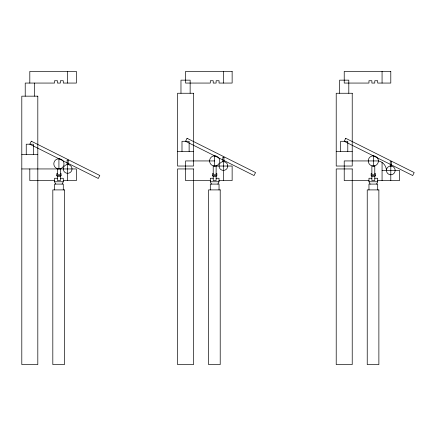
<?xml version="1.0" encoding="UTF-8"?>
<svg xmlns="http://www.w3.org/2000/svg" width="436" height="436" viewBox="0 0 436 436"><rect width="100%" height="100%" fill="white"/><g stroke="black" fill="none" stroke-linecap="round" stroke-linejoin="round"><path stroke-width="0.65" d="M60.375 173.604L61.1 173.604L61.1 175.348L60.517 176.515L57.318 176.515L56.735 175.348L56.735 173.604L57.465 173.604M62.119 184.085L63.285 181.758L63.285 178.264L60.375 178.264M216.125 173.604L216.85 173.604L216.85 175.348L216.272 176.515L213.068 176.515L212.485 175.348L212.485 173.604L213.215 173.604M217.869 184.085L219.036 181.758L219.036 178.264L216.125 178.264M374.786 173.604L375.516 173.604L375.516 175.348L374.933 176.515L371.728 176.515L371.15 175.348L371.15 173.604L371.875 173.604M376.535 184.085L377.696 181.758L377.696 178.264L374.786 178.264M177.55 151.477L193.562 151.477M336.216 151.477L352.223 151.477M21.8 154.388L37.812 154.388M214.67 160.939L185.556 160.939L185.556 180.591L210.305 180.591M21.8 168.945L76.387 168.945L76.387 180.591L63.285 180.591M382.067 170.4L399.534 170.4L399.534 180.591L377.696 180.591M56.735 175.348L61.1 175.348M212.485 175.348L216.85 175.348M371.15 175.348L375.516 175.348M57.465 178.264L54.549 178.264L54.549 181.758L55.715 184.085M213.215 178.264L210.305 178.264L210.305 181.758L211.465 184.085M371.875 178.264L368.965 178.264L368.965 181.758L370.131 184.085M54.549 180.591L29.806 180.591L29.806 168.945M219.036 180.591L232.137 180.591L232.137 166.034L213.215 166.034L213.215 174.771L216.125 174.771L216.125 166.034M368.965 180.591L344.222 180.591L344.222 160.939L378.426 160.939A9.963 9.963 0 0 1 381.549 162.138L382.481 162.759A9.963 9.963 0 0 1 386.345 169.353L386.432 170.471M54.549 181.758L63.285 181.758M210.305 181.758L219.036 181.758M368.965 181.758L377.696 181.758M223.401 161.669L223.608 161.674A4.365 4.365 0 0 1 227.766 166.138A4.365 4.365 0 0 1 223.401 170.4L223.199 170.394A4.365 4.365 0 0 1 219.036 165.931A4.365 4.365 0 0 1 223.401 161.669L223.401 180.591M390.798 166.034L391.005 166.04A4.365 4.365 0 0 1 395.163 170.503A4.365 4.365 0 0 1 390.798 174.771L390.596 174.765A4.365 4.365 0 0 1 386.432 170.296A4.365 4.365 0 0 1 390.798 166.034L390.798 180.591M67.651 164.579L67.858 164.585A4.365 4.365 0 0 1 72.016 169.048A4.365 4.365 0 0 1 67.651 173.31L67.449 173.31A4.365 4.365 0 0 1 63.285 168.841A4.365 4.365 0 0 1 67.651 164.579L67.651 180.591M382.067 71.417L382.067 83.063M382.067 162.481L382.067 180.591M377.696 189.905L377.696 184.085L368.965 184.085L368.965 189.905M374.786 176.515L374.786 180.591L371.875 180.591L371.875 176.515M373.33 155.854L373.33 166.023M348.805 93.255L348.805 80.153L339.633 80.153L339.633 93.255M347.786 151.477L347.786 141.291L340.652 141.291L340.652 151.477M223.401 71.417L223.401 83.063M219.036 189.905L219.036 184.085L210.305 184.085L210.305 189.905M216.125 176.515L216.125 180.591L213.215 180.591L213.215 176.515M214.67 155.854L214.67 166.034M190.14 93.255L190.14 80.153L180.973 80.153L180.973 93.255M189.126 151.477L189.126 141.291L181.992 141.291L181.992 151.477M67.651 71.417L67.651 83.063M63.285 189.905L63.285 184.085L54.549 184.085L54.549 189.905M60.375 168.945L60.375 174.771L57.465 174.771L57.465 168.945M60.375 176.515L60.375 180.591L57.465 180.591L57.465 176.515M58.92 158.764L58.92 168.939M34.39 83.063L34.39 96.165M33.37 154.388L33.37 144.202L26.242 144.202L26.242 154.388M29.806 83.063L29.806 71.417L76.387 71.417L76.387 83.063L63.285 83.063L63.285 80.736L60.375 80.736L60.375 83.063L57.465 83.063L57.465 80.736L54.549 80.736L54.549 83.063L25.223 83.063L25.223 96.165M31.305 141.204L29.806 144.202L98.291 178.466L99.784 175.468L31.305 141.204M187.055 138.294L185.556 141.291L254.041 175.55L255.54 172.558L187.055 138.294M345.715 138.294L344.222 141.291L412.701 175.55L414.2 172.558L345.715 138.294M232.137 71.417L185.556 71.417L185.556 83.063L210.305 83.063L210.305 80.736L213.215 80.736L213.215 83.063L216.125 83.063L216.125 80.736L219.036 80.736L219.036 83.063L232.137 83.063L232.137 71.417M390.798 71.417L344.222 71.417L344.222 83.063L368.965 83.063L368.965 80.736L371.875 80.736L371.875 83.063L374.786 83.063L374.786 80.736L377.696 80.736L377.696 83.063L390.798 83.063L390.798 71.417M193.562 93.255L177.55 93.255L177.55 166.034L193.562 166.034L193.562 93.255M352.223 93.255L336.216 93.255L336.216 166.034L352.223 166.034L352.223 93.255M37.812 96.165L21.8 96.165L21.8 364.583L37.812 364.583L37.812 96.165M223.951 157.227L222.856 157.227L222.856 161.669L223.951 161.669L223.951 157.227M68.196 160.137L67.106 160.137L67.106 164.579L68.196 164.579L68.196 160.137M391.343 161.593L390.253 161.593L390.253 166.034L391.343 166.034L391.343 161.593M374.786 166.034L371.875 166.034L371.875 174.771L374.786 174.771L374.786 166.034M193.562 168.945L177.55 168.945L177.55 364.583L193.562 364.583L193.562 168.945M352.223 168.945L336.216 168.945L336.216 364.583L352.223 364.583L352.223 168.945M64.463 189.905L52.816 189.905L52.816 364.583L64.463 364.583L64.463 189.905M220.213 189.905L208.572 189.905L208.572 364.583L220.213 364.583L220.213 189.905M378.879 189.905L367.232 189.905L367.232 364.583L378.879 364.583L378.879 189.905M373.739 155.859L373.102 155.848A5.096 5.096 0 0 0 368.24 160.851A5.096 5.096 0 0 0 372.922 166.018L373.565 166.029A5.096 5.096 0 0 0 378.426 161.031A5.096 5.096 0 0 0 373.739 155.859M215.079 155.859L214.436 155.848A5.096 5.096 0 0 0 209.574 160.851A5.096 5.096 0 0 0 214.261 166.018L214.899 166.029A5.096 5.096 0 0 0 219.766 161.031A5.096 5.096 0 0 0 215.079 155.859M59.329 158.775L58.686 158.764A5.096 5.096 0 0 0 53.824 163.762A5.096 5.096 0 0 0 58.511 168.928L59.149 168.939A5.096 5.096 0 0 0 64.01 163.941A5.096 5.096 0 0 0 59.329 158.775"/></g></svg>
